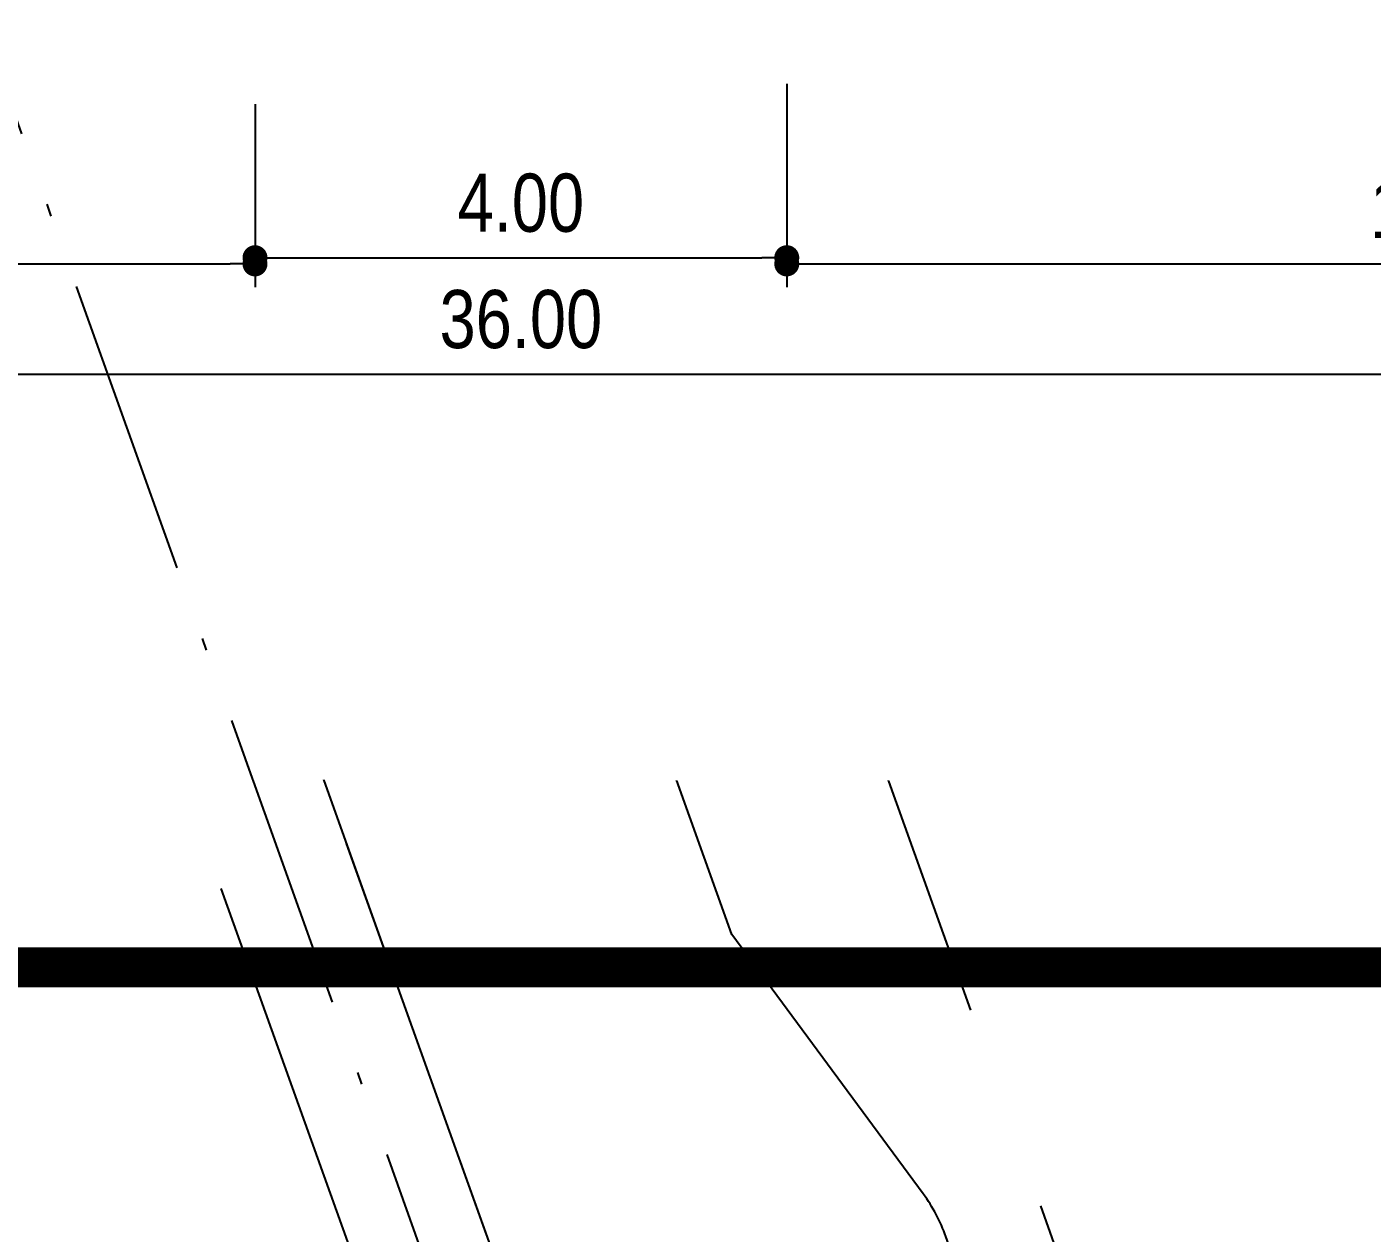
# Model space of a CAD drawing. Header units: metres. Extents: x 563124 to 573994, y 2062953 to 2068466.
# Drawn here: x 568815.1 to 568855.58, y 2065823.11 to 2065859.41 of the extents above; entities that cross this region are included whole.
import ezdxf

# ---------------------------------------------------------------- set-up
doc = ezdxf.new("R2010")
doc.units = ezdxf.units.M
doc.linetypes.add('ACAD_ISO10W100', pattern=[18.5, 12, -3, 0.5, -3])
doc.linetypes.add('HIDDEN', pattern=[0.375, 0.25, -0.125])
doc.layers.get('0').update_dxf_attribs({"linetype": 'CONTINUOUS'})
doc.layers.get('DEFPOINTS').update_dxf_attribs({"linetype": 'CONTINUOUS'})
for name, color, linetype in [('ghichieudai', 7, 'CONTINUOUS'), ('Khung ban ve', 7, 'CONTINUOUS'), ('LogDg phu', 7, 'CONTINUOUS'), ('MATCATDUONG', 8, 'CONTINUOUS'), ('TimDg', 222, 'CONTINUOUS'), ('ViaHeSphu', 32, 'CONTINUOUS')]:
    doc.layers.add(name, color=color, linetype=linetype)
doc.styles.add('ktcn', font='VHARIAL.ttf', dxfattribs={"width": 0.8})
doc.dimstyles.new('a', dxfattribs={"dimtxt": 1.75, "dimasz": 0.75, "dimexe": 0.7, "dimexo": 0, "dimgap": 0.75, "dimtad": 1, "dimzin": 0, "dimdsep": 46, "dimtxsty": 'ktcn', "dimblk": 'DOT', "dimcen": 0, "dimazin": 0, "dimtfac": 1, "dimtix": 1, "dimtofl": 0, "dimtmove": 0, "dimatfit": 3, "dimfxl": 1, "dimtolj": 1, "dimtzin": 0, "dimarcsym": 0})

# ---------------------------------------------------------------- blocks, each defined once
blk = doc.blocks.new('_Dot')
at = {"color": 0, "linetype": 'ByBlock', "lineweight": -2}
blk.add_line((-0.5, 0), (-1, 0), dxfattribs=at)
at = {"color": 0, "linetype": 'ByBlock', "const_width": 0.5}
blk.add_lwpolyline([(-0.25, 0, 1), (0.25, 0, 1)], format="xyb", close=True, dxfattribs=at)
blk = doc.blocks.new('*D110')
at = {"layer": 'DEFPOINTS', "color": 0, "linetype": 'Continuous'}
for p in [(568781.966, 2065857.239), (568821.966, 2065857.088), (568821.966, 2065852.28)]:
    blk.add_point(p, dxfattribs=at)
at = {"layer": 'MATCATDUONG', "color": 0, "linetype": 'Continuous', "lineweight": -2}
for p, q in [((568781.966, 2065857.239), (568781.966, 2065851.58)), ((568821.966, 2065857.088), (568821.966, 2065851.58)), ((568782.716, 2065852.28), (568821.216, 2065852.28))]:
    blk.add_line(p, q, dxfattribs=at)
at = {"layer": 'MATCATDUONG', "color": 0, "linetype": 'Continuous', "lineweight": -2, "xscale": 0.75, "yscale": 0.75, "zscale": 0.75, "rotation": 180}
blk.add_blockref('_Dot', (568781.966, 2065852.28), dxfattribs=at)
at = {"layer": 'MATCATDUONG', "color": 0, "linetype": 'Continuous', "lineweight": -2, "xscale": 0.75, "yscale": 0.75, "zscale": 0.75}
blk.add_blockref('_Dot', (568821.966, 2065852.28), dxfattribs=at)
at = {"layer": 'MATCATDUONG', "color": 0, "linetype": 'Continuous', "insert": (568801.966, 2065853.924), "char_height": 1.75, "attachment_point": 5, "style": 'ktcn'}
blk.add_mtext('\\A1;10.00', dxfattribs=at)
blk = doc.blocks.new('*D112')
at = {"layer": 'DEFPOINTS', "color": 0, "linetype": 'Continuous'}
for p in [(568757.966, 2065857.239), (568901.966, 2065857.239), (568901.966, 2065848.964)]:
    blk.add_point(p, dxfattribs=at)
at = {"layer": 'MATCATDUONG', "color": 0, "linetype": 'Continuous', "lineweight": -2}
for p, q in [((568757.966, 2065857.239), (568757.966, 2065848.264)), ((568901.966, 2065857.239), (568901.966, 2065848.264)), ((568758.716, 2065848.964), (568901.216, 2065848.964))]:
    blk.add_line(p, q, dxfattribs=at)
at = {"layer": 'MATCATDUONG', "color": 0, "linetype": 'Continuous', "lineweight": -2, "xscale": 0.75, "yscale": 0.75, "zscale": 0.75, "rotation": 180}
blk.add_blockref('_Dot', (568757.966, 2065848.964), dxfattribs=at)
at = {"layer": 'MATCATDUONG', "color": 0, "linetype": 'Continuous', "lineweight": -2, "xscale": 0.75, "yscale": 0.75, "zscale": 0.75}
blk.add_blockref('_Dot', (568901.966, 2065848.964), dxfattribs=at)
at = {"layer": 'MATCATDUONG', "color": 0, "linetype": 'Continuous', "insert": (568829.966, 2065850.609), "char_height": 1.75, "attachment_point": 5, "style": 'ktcn'}
blk.add_mtext('\\A1;36.00', dxfattribs=at)
blk = doc.blocks.new('*D113')
at = {"layer": 'DEFPOINTS', "color": 0, "linetype": 'Continuous'}
for p in [(568837.966, 2065857.696), (568821.966, 2065857.088, 0), (568837.966, 2065852.468)]:
    blk.add_point(p, dxfattribs=at)
at = {"layer": 'MATCATDUONG', "color": 0, "linetype": 'Continuous', "lineweight": -2}
for p, q in [((568837.966, 2065857.696), (568837.966, 2065851.768)), ((568821.966, 2065857.088), (568821.966, 2065851.768)), ((568822.716, 2065852.468), (568837.216, 2065852.468))]:
    blk.add_line(p, q, dxfattribs=at)
at = {"layer": 'MATCATDUONG', "color": 0, "linetype": 'Continuous', "lineweight": -2, "xscale": 0.75, "yscale": 0.75, "zscale": 0.75, "rotation": 180}
blk.add_blockref('_Dot', (568821.966, 2065852.468), dxfattribs=at)
at = {"layer": 'MATCATDUONG', "color": 0, "linetype": 'Continuous', "lineweight": -2, "xscale": 0.75, "yscale": 0.75, "zscale": 0.75}
blk.add_blockref('_Dot', (568837.966, 2065852.468), dxfattribs=at)
at = {"layer": 'MATCATDUONG', "color": 0, "linetype": 'Continuous', "insert": (568829.966, 2065854.111), "char_height": 1.75, "attachment_point": 5, "style": 'ktcn'}
blk.add_mtext('\\A1;4.00', dxfattribs=at)
blk = doc.blocks.new('*D114')
at = {"layer": 'DEFPOINTS', "color": 0, "linetype": 'Continuous'}
for p in [(568877.966, 2065858.33), (568837.966, 2065857.696), (568877.966, 2065852.28)]:
    blk.add_point(p, dxfattribs=at)
at = {"layer": 'MATCATDUONG', "color": 0, "linetype": 'Continuous', "lineweight": -2}
for p, q in [((568877.966, 2065858.33), (568877.966, 2065851.58)), ((568837.966, 2065857.696), (568837.966, 2065851.58)), ((568838.716, 2065852.28), (568877.216, 2065852.28))]:
    blk.add_line(p, q, dxfattribs=at)
at = {"layer": 'MATCATDUONG', "color": 0, "linetype": 'Continuous', "lineweight": -2, "xscale": 0.75, "yscale": 0.75, "zscale": 0.75, "rotation": 180}
blk.add_blockref('_Dot', (568837.966, 2065852.28), dxfattribs=at)
at = {"layer": 'MATCATDUONG', "color": 0, "linetype": 'Continuous', "lineweight": -2, "xscale": 0.75, "yscale": 0.75, "zscale": 0.75}
blk.add_blockref('_Dot', (568877.966, 2065852.28), dxfattribs=at)
at = {"layer": 'MATCATDUONG', "color": 0, "linetype": 'Continuous', "insert": (568857.966, 2065853.924), "char_height": 1.75, "attachment_point": 5, "style": 'ktcn'}
blk.add_mtext('\\A1;10.00', dxfattribs=at)

msp = doc.modelspace()

# ---------------------------------------------------------------- linework, layer by layer
at = {"layer": 'Khung ban ve', "const_width": 1.2}
msp.add_lwpolyline([(567973.928, 2066641.109), (569223.928, 2066641.109), (569223.928, 2065831.109), (567973.928, 2065831.109)], close=True, dxfattribs=at)
at = {"layer": 'LogDg phu', "linetype": 'HIDDEN', "ltscale": 50}
for points in [[(568768.046, 2065993.255), (568815.511, 2065860.568), (568854.188, 2065752.447, -1.014621), (568850.403, 2065751.154, 1.014621), (568854.188, 2065752.447), (568815.511, 2065860.568)], [(568856.524, 2065775.608), (568855.993, 2065785.382, 0.07245), (568855.708, 2065786.795), (568842.755, 2065823.006, 0.072993), (568842.072, 2065824.288), (568836.315, 2065832.102), (568830.028, 2065849.676, -0.431462), (568835.311, 2065860.048), (568955.762, 2065895.338, -0.383951), (568965.413, 2065890.698), (569003.983, 2065796.713, -0.443702), (568998.868, 2065786.009), (568880.505, 2065750.713, -0.398562), (568862.095, 2065760.035), (568856.524, 2065775.608)]]:
    msp.add_lwpolyline(points, format="xyb", dxfattribs=at)
msp.add_lwpolyline([(568850.423, 2065751.1), (568765.314, 2065989.017)], dxfattribs=at)
at = {"layer": 'TimDg', "linetype": 'ACAD_ISO10W100', "ltscale": 0.75}
for points in [[(569091.243, 2064877.603), (569098.083, 2065004.259, 0.115576), (569076.661, 2065124.595), (568731.759, 2066088.757), (568594.342, 2066468.69), (568350.743, 2067214.647), (568115.139, 2067803.004)], [(569408.662, 2066103.84), (569093.307, 2065942.912, -0.046747), (569058.632, 2065929.125), (568564.179, 2065784.257), (568255.903, 2065693.937)]]:
    msp.add_lwpolyline(points, format="xyb", dxfattribs=at)
at = {"layer": 'ViaHeSphu', "linetype": 'HIDDEN', "ltscale": 50}
msp.add_lwpolyline([(569000.835, 2065796.483), (568997.941, 2065790.429), (568877.831, 2065754.612), (568868.765, 2065759.202), (568835.973, 2065850.872), (568839.087, 2065856.986), (568956.511, 2065891.39), (568963.208, 2065888.17)], close=True, dxfattribs=at)

# ---------------------------------------------------------------- next in the draw order: wipeouts: each hides what was drawn before it
msp.add_wipeout([(568538.555, 2065837.116), (569134.391, 2065836.361), (569131.193, 2065953.825), (568779.004, 2065956.683), (568600.602, 2065960.315)]).dxf.layer = 'ghichieudai'

# ---------------------------------------------------------------- next in the draw order: linework, layer by layer
at = {"layer": 'TimDg', "linetype": 'ACAD_ISO10W100', "ltscale": 0.75}
msp.add_lwpolyline([(569091.243, 2064877.603), (569098.083, 2065004.259, 0.115576), (569076.661, 2065124.595), (568731.759, 2066088.757), (568594.342, 2066468.69), (568350.743, 2067214.647), (568115.139, 2067803.004)], format="xyb", dxfattribs=at)

# ---------------------------------------------------------------- next in the draw order: dimensions: what is measured, and where the dimension line sits
at = {"layer": 'MATCATDUONG', "color": 7, "linetype": 'Continuous'}
for base, p1, p2, picture, middle in [((568877.966, 2065852.28, 0), (568837.966, 2065857.696, 0), (568877.966, 2065858.33, 0), '*D114', (568857.966, 2065853.924, 0)), ((568837.966, 2065852.468, 0), (568821.966, 2065857.088), (568837.966, 2065857.696, 0), '*D113', (568829.966, 2065854.111, 0)), ((568901.966, 2065848.964), (568757.966, 2065857.239), (568901.966, 2065857.239), '*D112', (568829.966, 2065850.609)), ((568821.966, 2065852.28), (568781.966, 2065857.239), (568821.966, 2065857.088), '*D110', (568801.966, 2065853.924))]:
    dim = msp.add_linear_dim(base=base, p1=p1, p2=p2, dimstyle='a', override={"dimlfac": 0.25}, dxfattribs=at)
    dim.commit()
    dim.dimension.update_dxf_attribs({"geometry": picture, "text_midpoint": middle})

doc.saveas('drawing.dxf')
